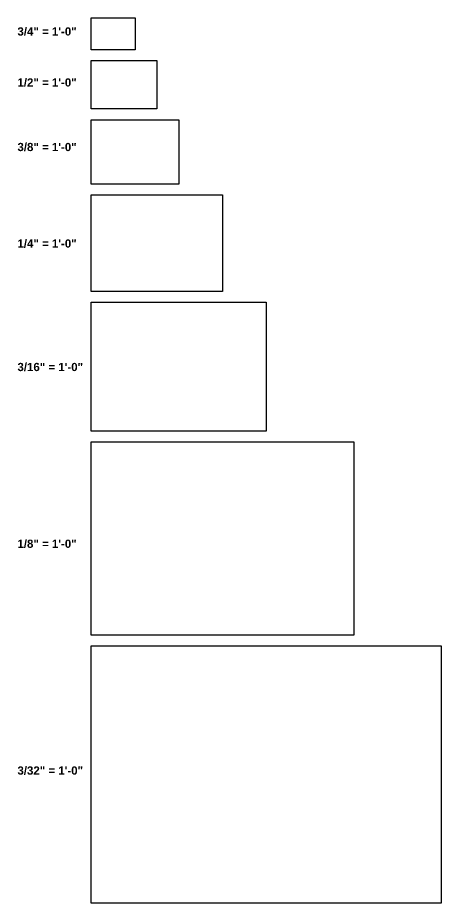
# Model space of a CAD drawing. Header units: inches. Extents: x 2025 to 34930, y -6955 to 4650.
# Drawn here: x 20669 to 25403, y -6955 to 2950 of the extents above; entities that cross this region are included whole.
import ezdxf

# ---------------------------------------------------------------- set-up
doc = ezdxf.new("R2010")
doc.units = ezdxf.units.IN
doc.header["$MEASUREMENT"] = 0
doc.layers.get('DEFPOINTS').update_dxf_attribs({"color": 104})
doc.styles.add('PDF Arial', font='arial.ttf')

msp = doc.modelspace()

# ---------------------------------------------------------------- linework, layer by layer
at = {"layer": 'DEFPOINTS'}
for points in [[(21491.3, 2950.1), (21980.3, 2950.1), (21980.3, 2589.8), (21491.3, 2589.8)], [(21491.3, 2469.8), (22224.8, 2469.8), (22224.8, 1929.3), (21491.3, 1929.3)], [(21491.3, 1809.3), (22469.3, 1809.3), (22469.3, 1089.4), (21491.3, 1089.4)], [(21491.3, 969.4), (22958.2, 969.4), (22958.2, -111.7), (21491.3, -111.7)], [(21491.3, -231.7), (23447.2, -231.7), (23447.2, -1673.1), (21491.3, -1673.1)], [(21491.3, -1793.1), (24425.1, -1793.1), (24425.1, -3955.3), (21491.3, -3955.3)], [(21491.3, -4075.3), (25403, -4075.3), (25403, -6954.9), (21491.3, -6954.9)]]:
    msp.add_lwpolyline(points, close=True, dxfattribs=at)

# ---------------------------------------------------------------- texts
at = {"char_height": 91.784, "attachment_point": 1, "style": 'PDF Arial'}
for s, insert, width in [('{\\fArial|b1|i0|c0|p34;\\C4;3/4" = 1\'-0"}', (20665.7, 2842.4), 656.303), ('{\\fArial|b1|i0|c0|p34;\\C4;1/2" = 1\'-0"}', (20665.7, 2272), 656.303), ('{\\fArial|b1|i0|c0|p34;\\C4;3/8" = 1\'-0"}', (20665.7, 1550), 656.303), ('{\\fArial|b1|i0|c0|p34;\\C4;1/4" = 1\'-0"}', (20665.7, 470.7), 656.303), ('{\\fArial|b1|i0|c0|p34;\\C4;3/16" = 1\'-0"}', (20665.7, -910.6), 727.614), ('{\\fArial|b1|i0|c0|p34;\\C4;1/8" = 1\'-0"}', (20665.7, -2887.4), 656.303), ('{\\fArial|b1|i0|c0|p34;\\C4;3/32" = 1\'-0"}', (20665.7, -5424.2), 727.614)]:
    msp.add_mtext(s, dxfattribs=dict(at, insert=insert, width=width))

doc.saveas('drawing.dxf')
